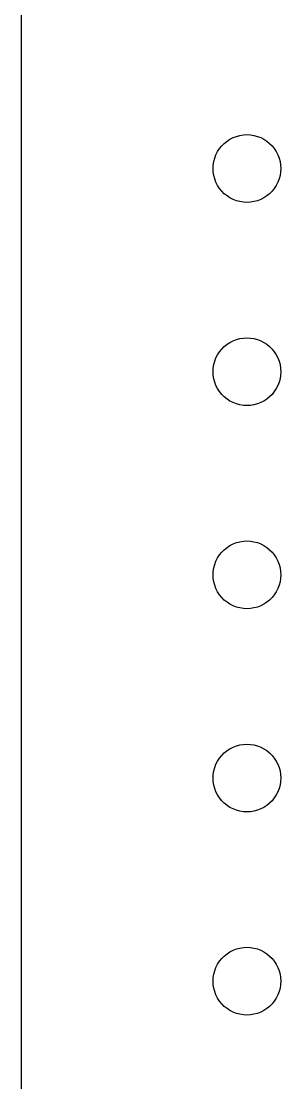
# Model space of a CAD drawing. Header units: metres. Extents: x -90 to 756, y -90 to 295.
# Drawn here: x -90 to -84.25, y 196.25 to 219.76 of the extents above; entities that cross this region are included whole.
import ezdxf

# ---------------------------------------------------------------- set-up
doc = ezdxf.new("R2010")
doc.units = ezdxf.units.M

msp = doc.modelspace()

# ---------------------------------------------------------------- linework, layer by layer
for p, q in [((-90, 245), (-90, 0)), ((-85.5574, 217.002), (-85.5019, 217.057)), ((-85.5019, 217.057), (-85.4408, 217.107)), ((-85.4408, 217.107), (-85.375, 217.15)), ((-85.375, 217.15), (-85.3051, 217.185)), ((-85.3051, 217.185), (-85.2318, 217.213)), ((-85.2318, 217.213), (-85.1559, 217.234)), ((-85.1559, 217.234), (-85.0784, 217.246)), ((-85.0784, 217.246), (-85, 217.25)), ((-85, 217.25), (-84.9216, 217.246)), ((-84.9216, 217.246), (-84.8441, 217.234)), ((-84.8441, 217.234), (-84.7682, 217.213)), ((-84.7682, 217.213), (-84.695, 217.185)), ((-84.695, 217.185), (-84.625, 217.15)), ((-84.625, 217.15), (-84.5592, 217.107)), ((-84.5592, 217.107), (-84.4982, 217.057)), ((-84.4982, 217.057), (-84.4426, 217.002)), ((-85.7133, 216.732), (-85.6852, 216.805)), ((-85.6852, 216.805), (-85.6495, 216.875)), ((-85.6495, 216.875), (-85.6068, 216.941)), ((-85.6068, 216.941), (-85.5574, 217.002)), ((-84.4426, 217.002), (-84.3932, 216.941)), ((-84.3932, 216.941), (-84.3505, 216.875)), ((-84.3505, 216.875), (-84.3148, 216.805)), ((-84.3148, 216.805), (-84.2867, 216.732)), ((-85.75, 216.5), (-85.7459, 216.578)), ((-85.7459, 216.578), (-85.7336, 216.656)), ((-85.7336, 216.656), (-85.7133, 216.732)), ((-84.2867, 216.732), (-84.2664, 216.656)), ((-84.2664, 216.656), (-84.2541, 216.578)), ((-84.2541, 216.578), (-84.25, 216.5)), ((-85.7459, 216.422), (-85.75, 216.5)), ((-85.7336, 216.344), (-85.7459, 216.422)), ((-85.7133, 216.268), (-85.7336, 216.344)), ((-84.2664, 216.344), (-84.2867, 216.268)), ((-84.2541, 216.422), (-84.2664, 216.344)), ((-84.25, 216.5), (-84.2541, 216.422)), ((-85.6852, 216.195), (-85.7133, 216.268)), ((-85.6495, 216.125), (-85.6852, 216.195)), ((-85.6068, 216.059), (-85.6495, 216.125)), ((-84.3505, 216.125), (-84.3932, 216.059)), ((-84.3148, 216.195), (-84.3505, 216.125)), ((-84.2867, 216.268), (-84.3148, 216.195)), ((-85.5574, 215.998), (-85.6068, 216.059)), ((-85.5019, 215.943), (-85.5574, 215.998)), ((-85.4408, 215.893), (-85.5019, 215.943)), ((-85.375, 215.85), (-85.4408, 215.893)), ((-85.3051, 215.815), (-85.375, 215.85)), ((-84.625, 215.85), (-84.695, 215.815)), ((-84.5592, 215.893), (-84.625, 215.85)), ((-84.4982, 215.943), (-84.5592, 215.893)), ((-84.4426, 215.998), (-84.4982, 215.943)), ((-84.3932, 216.059), (-84.4426, 215.998)), ((-85.2318, 215.787), (-85.3051, 215.815)), ((-85.1559, 215.766), (-85.2318, 215.787)), ((-85.0784, 215.754), (-85.1559, 215.766)), ((-85, 215.75), (-85.0784, 215.754)), ((-84.9216, 215.754), (-85, 215.75)), ((-84.8441, 215.766), (-84.9216, 215.754)), ((-84.7682, 215.787), (-84.8441, 215.766)), ((-84.695, 215.815), (-84.7682, 215.787)), ((-85.5574, 212.502), (-85.5019, 212.557)), ((-85.5019, 212.557), (-85.4408, 212.607)), ((-85.4408, 212.607), (-85.375, 212.65)), ((-85.375, 212.65), (-85.3051, 212.685)), ((-85.3051, 212.685), (-85.2318, 212.713)), ((-85.2318, 212.713), (-85.1559, 212.734)), ((-85.1559, 212.734), (-85.0784, 212.746)), ((-85.0784, 212.746), (-85, 212.75)), ((-85, 212.75), (-84.9216, 212.746)), ((-84.9216, 212.746), (-84.8441, 212.734)), ((-84.8441, 212.734), (-84.7682, 212.713)), ((-84.7682, 212.713), (-84.695, 212.685)), ((-84.695, 212.685), (-84.625, 212.65)), ((-84.625, 212.65), (-84.5592, 212.607)), ((-84.5592, 212.607), (-84.4982, 212.557)), ((-84.4982, 212.557), (-84.4426, 212.502)), ((-85.6852, 212.305), (-85.6495, 212.375)), ((-85.6495, 212.375), (-85.6068, 212.441)), ((-85.6068, 212.441), (-85.5574, 212.502)), ((-84.4426, 212.502), (-84.3932, 212.441)), ((-84.3932, 212.441), (-84.3505, 212.375)), ((-84.3505, 212.375), (-84.3148, 212.305)), ((-85.7459, 212.078), (-85.7336, 212.156)), ((-85.7336, 212.156), (-85.7133, 212.232)), ((-85.7133, 212.232), (-85.6852, 212.305)), ((-84.3148, 212.305), (-84.2867, 212.232)), ((-84.2867, 212.232), (-84.2664, 212.156)), ((-84.2664, 212.156), (-84.2541, 212.078)), ((-85.75, 212), (-85.7459, 212.078)), ((-85.7459, 211.922), (-85.75, 212)), ((-85.7336, 211.844), (-85.7459, 211.922)), ((-84.2541, 211.922), (-84.2664, 211.844)), ((-84.2541, 212.078), (-84.25, 212)), ((-84.25, 212), (-84.2541, 211.922)), ((-85.7133, 211.768), (-85.7336, 211.844)), ((-85.6852, 211.695), (-85.7133, 211.768)), ((-85.6495, 211.625), (-85.6852, 211.695)), ((-85.6068, 211.559), (-85.6495, 211.625)), ((-84.3505, 211.625), (-84.3932, 211.559)), ((-84.3148, 211.695), (-84.3505, 211.625)), ((-84.2867, 211.768), (-84.3148, 211.695)), ((-84.2664, 211.844), (-84.2867, 211.768)), ((-85.5574, 211.498), (-85.6068, 211.559)), ((-85.5019, 211.443), (-85.5574, 211.498)), ((-85.4408, 211.393), (-85.5019, 211.443)), ((-85.375, 211.35), (-85.4408, 211.393)), ((-84.5592, 211.393), (-84.625, 211.35)), ((-84.4982, 211.443), (-84.5592, 211.393)), ((-84.4426, 211.498), (-84.4982, 211.443)), ((-84.3932, 211.559), (-84.4426, 211.498)), ((-85.3051, 211.315), (-85.375, 211.35)), ((-85.2318, 211.287), (-85.3051, 211.315)), ((-85.1559, 211.266), (-85.2318, 211.287)), ((-85.0784, 211.254), (-85.1559, 211.266)), ((-85, 211.25), (-85.0784, 211.254)), ((-84.9216, 211.254), (-85, 211.25)), ((-84.8441, 211.266), (-84.9216, 211.254)), ((-84.7682, 211.287), (-84.8441, 211.266)), ((-84.695, 211.315), (-84.7682, 211.287)), ((-84.625, 211.35), (-84.695, 211.315)), ((-85.5019, 208.057), (-85.4408, 208.107)), ((-85.4408, 208.107), (-85.375, 208.15)), ((-85.375, 208.15), (-85.3051, 208.185)), ((-85.3051, 208.185), (-85.2318, 208.213)), ((-85.2318, 208.213), (-85.1559, 208.234)), ((-85.1559, 208.234), (-85.0784, 208.246)), ((-85.0784, 208.246), (-85, 208.25)), ((-85, 208.25), (-84.9216, 208.246)), ((-84.9216, 208.246), (-84.8441, 208.234)), ((-84.8441, 208.234), (-84.7682, 208.213)), ((-84.7682, 208.213), (-84.695, 208.185)), ((-84.695, 208.185), (-84.625, 208.15)), ((-84.625, 208.15), (-84.5592, 208.107)), ((-84.5592, 208.107), (-84.4982, 208.057)), ((-85.6852, 207.805), (-85.6495, 207.875)), ((-85.6495, 207.875), (-85.6068, 207.941)), ((-85.6068, 207.941), (-85.5574, 208.002)), ((-85.5574, 208.002), (-85.5019, 208.057)), ((-84.4982, 208.057), (-84.4426, 208.002)), ((-84.4426, 208.002), (-84.3932, 207.941)), ((-84.3932, 207.941), (-84.3505, 207.875)), ((-84.3505, 207.875), (-84.3148, 207.805)), ((-85.7459, 207.578), (-85.7336, 207.656)), ((-85.7336, 207.656), (-85.7133, 207.732)), ((-85.7133, 207.732), (-85.6852, 207.805)), ((-84.3148, 207.805), (-84.2867, 207.732)), ((-84.2867, 207.732), (-84.2664, 207.656)), ((-84.2664, 207.656), (-84.2541, 207.578)), ((-85.75, 207.5), (-85.7459, 207.578)), ((-85.7459, 207.422), (-85.75, 207.5)), ((-85.7336, 207.344), (-85.7459, 207.422)), ((-84.2541, 207.422), (-84.2664, 207.344)), ((-84.2541, 207.578), (-84.25, 207.5)), ((-84.25, 207.5), (-84.2541, 207.422)), ((-85.7133, 207.268), (-85.7336, 207.344)), ((-85.6852, 207.195), (-85.7133, 207.268)), ((-85.6495, 207.125), (-85.6852, 207.195)), ((-84.3148, 207.195), (-84.3505, 207.125)), ((-84.2867, 207.268), (-84.3148, 207.195)), ((-84.2664, 207.344), (-84.2867, 207.268)), ((-85.6068, 207.059), (-85.6495, 207.125)), ((-85.5574, 206.998), (-85.6068, 207.059)), ((-85.5019, 206.943), (-85.5574, 206.998)), ((-85.4408, 206.893), (-85.5019, 206.943)), ((-84.4982, 206.943), (-84.5592, 206.893)), ((-84.4426, 206.998), (-84.4982, 206.943)), ((-84.3932, 207.059), (-84.4426, 206.998)), ((-84.3505, 207.125), (-84.3932, 207.059)), ((-85.375, 206.85), (-85.4408, 206.893)), ((-85.3051, 206.815), (-85.375, 206.85)), ((-85.2318, 206.787), (-85.3051, 206.815)), ((-85.1559, 206.766), (-85.2318, 206.787)), ((-85.0784, 206.754), (-85.1559, 206.766)), ((-85, 206.75), (-85.0784, 206.754)), ((-84.9216, 206.754), (-85, 206.75)), ((-84.8441, 206.766), (-84.9216, 206.754)), ((-84.7682, 206.787), (-84.8441, 206.766)), ((-84.695, 206.815), (-84.7682, 206.787)), ((-84.625, 206.85), (-84.695, 206.815)), ((-84.5592, 206.893), (-84.625, 206.85)), ((-85.4408, 203.607), (-85.375, 203.65)), ((-85.375, 203.65), (-85.3051, 203.685)), ((-85.3051, 203.685), (-85.2318, 203.713)), ((-85.2318, 203.713), (-85.1559, 203.734)), ((-85.1559, 203.734), (-85.0784, 203.746)), ((-85.0784, 203.746), (-85, 203.75)), ((-85, 203.75), (-84.9216, 203.746)), ((-84.9216, 203.746), (-84.8441, 203.734)), ((-84.8441, 203.734), (-84.7682, 203.713)), ((-84.7682, 203.713), (-84.695, 203.685)), ((-84.695, 203.685), (-84.625, 203.65)), ((-84.625, 203.65), (-84.5592, 203.607)), ((-85.6495, 203.375), (-85.6068, 203.441)), ((-85.6068, 203.441), (-85.5574, 203.502)), ((-85.5574, 203.502), (-85.5019, 203.557)), ((-85.5019, 203.557), (-85.4408, 203.607)), ((-84.5592, 203.607), (-84.4982, 203.557)), ((-84.4982, 203.557), (-84.4426, 203.502)), ((-84.4426, 203.502), (-84.3932, 203.441)), ((-84.3932, 203.441), (-84.3505, 203.375)), ((-85.7459, 203.078), (-85.7336, 203.156)), ((-85.7336, 203.156), (-85.7133, 203.232)), ((-85.7133, 203.232), (-85.6852, 203.305)), ((-85.6852, 203.305), (-85.6495, 203.375)), ((-84.3505, 203.375), (-84.3148, 203.305)), ((-84.3148, 203.305), (-84.2867, 203.232)), ((-84.2867, 203.232), (-84.2664, 203.156)), ((-84.2664, 203.156), (-84.2541, 203.078)), ((-85.75, 203), (-85.7459, 203.078)), ((-85.7459, 202.922), (-85.75, 203)), ((-85.7336, 202.844), (-85.7459, 202.922)), ((-84.2541, 202.922), (-84.2664, 202.844)), ((-84.2541, 203.078), (-84.25, 203)), ((-84.25, 203), (-84.2541, 202.922)), ((-85.7133, 202.768), (-85.7336, 202.844)), ((-85.6852, 202.695), (-85.7133, 202.768)), ((-85.6495, 202.625), (-85.6852, 202.695)), ((-84.3148, 202.695), (-84.3505, 202.625)), ((-84.2867, 202.768), (-84.3148, 202.695)), ((-84.2664, 202.844), (-84.2867, 202.768)), ((-85.6068, 202.559), (-85.6495, 202.625)), ((-85.5574, 202.498), (-85.6068, 202.559)), ((-85.5019, 202.443), (-85.5574, 202.498)), ((-85.4408, 202.393), (-85.5019, 202.443)), ((-84.4982, 202.443), (-84.5592, 202.393)), ((-84.4426, 202.498), (-84.4982, 202.443)), ((-84.3932, 202.559), (-84.4426, 202.498)), ((-84.3505, 202.625), (-84.3932, 202.559)), ((-85.375, 202.35), (-85.4408, 202.393)), ((-85.3051, 202.315), (-85.375, 202.35)), ((-85.2318, 202.287), (-85.3051, 202.315)), ((-85.1559, 202.266), (-85.2318, 202.287)), ((-85.0784, 202.254), (-85.1559, 202.266)), ((-85, 202.25), (-85.0784, 202.254)), ((-84.9216, 202.254), (-85, 202.25)), ((-84.8441, 202.266), (-84.9216, 202.254)), ((-84.7682, 202.287), (-84.8441, 202.266)), ((-84.695, 202.315), (-84.7682, 202.287)), ((-84.625, 202.35), (-84.695, 202.315)), ((-84.5592, 202.393), (-84.625, 202.35)), ((-85.375, 199.15), (-85.3051, 199.185)), ((-85.3051, 199.185), (-85.2318, 199.213)), ((-85.2318, 199.213), (-85.1559, 199.234)), ((-85.1559, 199.234), (-85.0784, 199.246)), ((-85.0784, 199.246), (-85, 199.25)), ((-85, 199.25), (-84.9216, 199.246)), ((-84.9216, 199.246), (-84.8441, 199.234)), ((-84.8441, 199.234), (-84.7682, 199.213)), ((-84.7682, 199.213), (-84.695, 199.185)), ((-84.695, 199.185), (-84.625, 199.15)), ((-85.6495, 198.875), (-85.6068, 198.941)), ((-85.6068, 198.941), (-85.5574, 199.002)), ((-85.5574, 199.002), (-85.5019, 199.057)), ((-85.5019, 199.057), (-85.4408, 199.107)), ((-85.4408, 199.107), (-85.375, 199.15)), ((-84.625, 199.15), (-84.5592, 199.107)), ((-84.5592, 199.107), (-84.4982, 199.057)), ((-84.4982, 199.057), (-84.4426, 199.002)), ((-84.4426, 199.002), (-84.3932, 198.941)), ((-84.3932, 198.941), (-84.3505, 198.875)), ((-85.7336, 198.656), (-85.7133, 198.732)), ((-85.7133, 198.732), (-85.6852, 198.805)), ((-85.6852, 198.805), (-85.6495, 198.875)), ((-84.3505, 198.875), (-84.3148, 198.805)), ((-84.3148, 198.805), (-84.2867, 198.732)), ((-84.2867, 198.732), (-84.2664, 198.656)), ((-85.75, 198.5), (-85.7459, 198.578)), ((-85.7459, 198.422), (-85.75, 198.5)), ((-85.7459, 198.578), (-85.7336, 198.656)), ((-84.2664, 198.656), (-84.2541, 198.578)), ((-84.2541, 198.578), (-84.25, 198.5)), ((-84.25, 198.5), (-84.2541, 198.422)), ((-85.7336, 198.344), (-85.7459, 198.422)), ((-85.7133, 198.268), (-85.7336, 198.344)), ((-85.6852, 198.195), (-85.7133, 198.268)), ((-84.2867, 198.268), (-84.3148, 198.195)), ((-84.2664, 198.344), (-84.2867, 198.268)), ((-84.2541, 198.422), (-84.2664, 198.344)), ((-85.6495, 198.125), (-85.6852, 198.195)), ((-85.6068, 198.059), (-85.6495, 198.125)), ((-85.5574, 197.998), (-85.6068, 198.059)), ((-85.5019, 197.943), (-85.5574, 197.998)), ((-84.4426, 197.998), (-84.4982, 197.943)), ((-84.3932, 198.059), (-84.4426, 197.998)), ((-84.3505, 198.125), (-84.3932, 198.059)), ((-84.3148, 198.195), (-84.3505, 198.125)), ((-85.4408, 197.893), (-85.5019, 197.943)), ((-85.375, 197.85), (-85.4408, 197.893)), ((-85.3051, 197.815), (-85.375, 197.85)), ((-85.2318, 197.787), (-85.3051, 197.815)), ((-85.1559, 197.766), (-85.2318, 197.787)), ((-85.0784, 197.754), (-85.1559, 197.766)), ((-85, 197.75), (-85.0784, 197.754)), ((-84.9216, 197.754), (-85, 197.75)), ((-84.8441, 197.766), (-84.9216, 197.754)), ((-84.7682, 197.787), (-84.8441, 197.766)), ((-84.695, 197.815), (-84.7682, 197.787)), ((-84.625, 197.85), (-84.695, 197.815)), ((-84.5592, 197.893), (-84.625, 197.85)), ((-84.4982, 197.943), (-84.5592, 197.893))]:
    msp.add_line(p, q)

doc.saveas('drawing.dxf')
